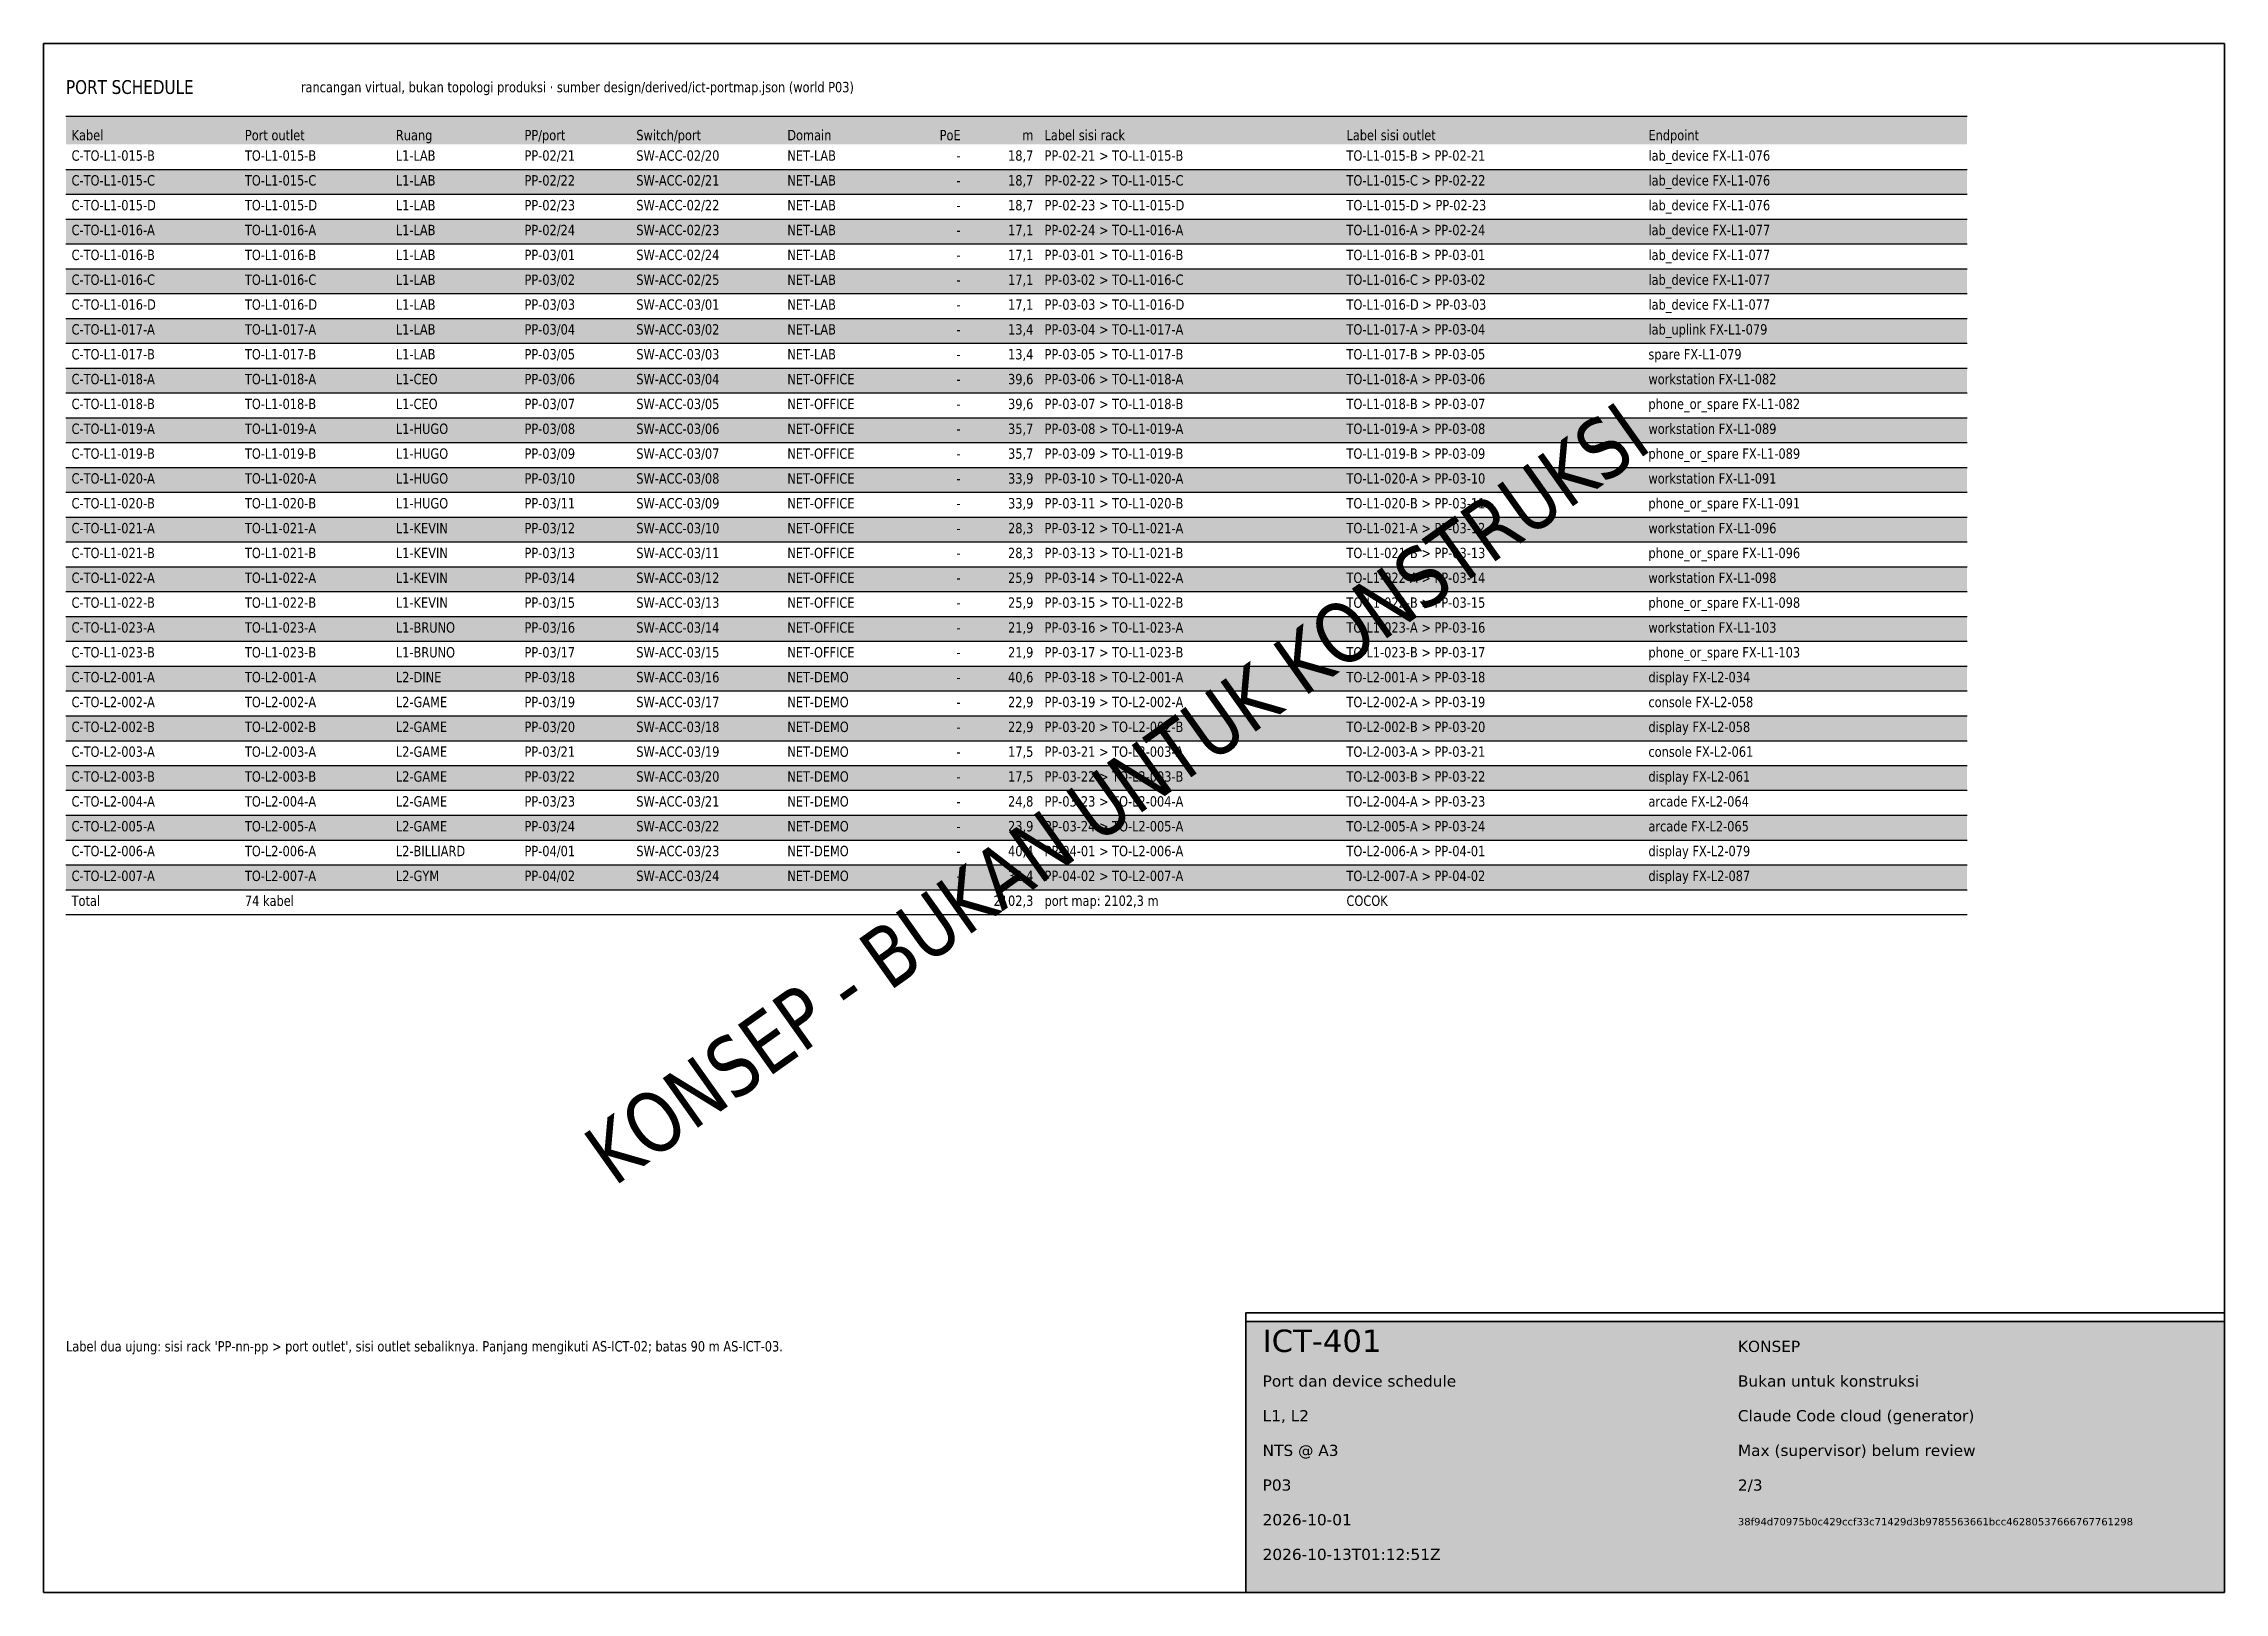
# Paper-space layout 'ICT-401-2' of a CAD drawing. Header units: millimetres. Extents: x 20 to 410, y 10 to 287.
import ezdxf
from ezdxf.enums import TextEntityAlignment as Align

# ---------------------------------------------------------------- set-up
doc = ezdxf.new("R2010")
doc.units = ezdxf.units.MM
for name, color, linetype, lineweight, true_color in [('A-ANNO-NOTE', 7, 'Continuous', 18, 0x22302a), ('A-ANNO-TTLB', 7, 'Continuous', 35, 0x1f4d3a), ('A-ANNO-WMRK', 7, 'Continuous', 13, 0xe8eeea)]:
    doc.layers.add(name, color=color, linetype=linetype, lineweight=lineweight, true_color=true_color)
doc.layers.add('A-ANNO-SCHD', color=7, linetype='Continuous')
doc.styles.add('KR-SANS', font='DejaVuSans.ttf', dxfattribs={"width": 0.8})

# ---------------------------------------------------------------- blocks, each defined once
blk = doc.blocks.new('KR-TTLB-G')
at = {"layer": 'A-ANNO-TTLB'}
blk.add_lwpolyline([(0, 0), (175, 0), (175, 50), (0, 50)], close=True, dxfattribs=at)
at = {"layer": 'A-ANNO-TTLB', "style": 'KR-SANS'}
for tag, p, height in [('KR_SHEET_ID', (3, 43), 4), ('KR_STATUS', (88, 43), 2), ('KR_TITLE', (3, 36.8), 2), ('KR_NOTE', (88, 36.8), 2), ('KR_FLOOR', (3, 30.6), 2), ('KR_DRAWN', (88, 30.6), 2), ('KR_SCALE', (3, 24.4), 2), ('KR_CHECK', (88, 24.4), 2), ('KR_REVISION', (3, 18.2), 2), ('KR_PAGE', (88, 18.2), 2), ('KR_REV_DATE', (3, 12), 2), ('KR_WORLD_SHA256', (88, 12), 1.3), ('KR_RENDER_UTC', (3, 5.8), 2)]:
    blk.add_attdef(tag, p, '', height=height, dxfattribs=at)

psp = doc.layouts.new('ICT-401-2')

# ---------------------------------------------------------------- hatches: boundary and pattern name
at = {"layer": 'A-ANNO-SCHD', "true_color": 0xdfe9e3}
h = psp.add_hatch(color=254, dxfattribs=at)
h.dxf.hatch_style = 1
h.paths.add_polyline_path([(24, 268.96), (364, 268.96), (364, 274), (24, 274)])
at = {"layer": 'A-ANNO-SCHD', "true_color": 0xf1f5f2}
h = psp.add_hatch(color=7, dxfattribs=at)
h.dxf.hatch_style = 1
h.paths.add_polyline_path([(24, 260.07), (364, 260.07), (364, 264.51), (24, 264.51)])
h = psp.add_hatch(color=7, dxfattribs=at)
h.dxf.hatch_style = 1
h.paths.add_polyline_path([(24, 251.19), (364, 251.19), (364, 255.63), (24, 255.63)])
h = psp.add_hatch(color=7, dxfattribs=at)
h.dxf.hatch_style = 1
h.paths.add_polyline_path([(24, 242.3), (364, 242.3), (364, 246.74), (24, 246.74)])
h = psp.add_hatch(color=7, dxfattribs=at)
h.dxf.hatch_style = 1
h.paths.add_polyline_path([(24, 233.42), (364, 233.42), (364, 237.86), (24, 237.86)])
h = psp.add_hatch(color=7, dxfattribs=at)
h.dxf.hatch_style = 1
h.paths.add_polyline_path([(24, 224.53), (364, 224.53), (364, 228.97), (24, 228.97)])
h = psp.add_hatch(color=7, dxfattribs=at)
h.dxf.hatch_style = 1
h.paths.add_polyline_path([(24, 215.64), (364, 215.64), (364, 220.09), (24, 220.09)])
h = psp.add_hatch(color=7, dxfattribs=at)
h.dxf.hatch_style = 1
h.paths.add_polyline_path([(24, 206.76), (364, 206.76), (364, 211.2), (24, 211.2)])
h = psp.add_hatch(color=7, dxfattribs=at)
h.dxf.hatch_style = 1
h.paths.add_polyline_path([(24, 197.87), (364, 197.87), (364, 202.32), (24, 202.32)])
h = psp.add_hatch(color=7, dxfattribs=at)
h.dxf.hatch_style = 1
h.paths.add_polyline_path([(24, 188.99), (364, 188.99), (364, 193.43), (24, 193.43)])
h = psp.add_hatch(color=7, dxfattribs=at)
h.dxf.hatch_style = 1
h.paths.add_polyline_path([(24, 180.1), (364, 180.1), (364, 184.55), (24, 184.55)])
h = psp.add_hatch(color=7, dxfattribs=at)
h.dxf.hatch_style = 1
h.paths.add_polyline_path([(24, 171.22), (364, 171.22), (364, 175.66), (24, 175.66)])
h = psp.add_hatch(color=7, dxfattribs=at)
h.dxf.hatch_style = 1
h.paths.add_polyline_path([(24, 162.33), (364, 162.33), (364, 166.77), (24, 166.77)])
h = psp.add_hatch(color=7, dxfattribs=at)
h.dxf.hatch_style = 1
h.paths.add_polyline_path([(24, 153.45), (364, 153.45), (364, 157.89), (24, 157.89)])
h = psp.add_hatch(color=7, dxfattribs=at)
h.dxf.hatch_style = 1
h.paths.add_polyline_path([(24, 144.56), (364, 144.56), (364, 149), (24, 149)])
h = psp.add_hatch(color=7, dxfattribs=at)
h.dxf.hatch_style = 1
h.paths.add_polyline_path([(24, 135.68), (364, 135.68), (364, 140.12), (24, 140.12)])
at = {"layer": 'A-ANNO-TTLB', "true_color": 0xffffff}
h = psp.add_hatch(color=7, dxfattribs=at)
h.dxf.hatch_style = 1
h.paths.add_polyline_path([(235, 10), (410, 10), (410, 58.47), (235, 58.47)])

# ---------------------------------------------------------------- linework, layer by layer
at = {"layer": 'A-ANNO-SCHD', "color": 119, "true_color": 0x1f4d3a}
for points in [[(24, 274), (364, 274)], [(24, 131.23), (364, 131.23)]]:
    psp.add_lwpolyline(points, dxfattribs=at)
at = {"layer": 'A-ANNO-SCHD', "color": 254, "true_color": 0xc9d6cf}
for points in [[(24, 264.51), (364, 264.51)], [(24, 260.07), (364, 260.07)], [(24, 255.63), (364, 255.63)], [(24, 251.19), (364, 251.19)], [(24, 246.74), (364, 246.74)], [(24, 242.3), (364, 242.3)], [(24, 237.86), (364, 237.86)], [(24, 233.42), (364, 233.42)], [(24, 228.97), (364, 228.97)], [(24, 224.53), (364, 224.53)], [(24, 220.09), (364, 220.09)], [(24, 215.64), (364, 215.64)], [(24, 211.2), (364, 211.2)], [(24, 206.76), (364, 206.76)], [(24, 202.32), (364, 202.32)], [(24, 197.87), (364, 197.87)], [(24, 193.43), (364, 193.43)], [(24, 188.99), (364, 188.99)], [(24, 184.55), (364, 184.55)], [(24, 180.1), (364, 180.1)], [(24, 175.66), (364, 175.66)], [(24, 171.22), (364, 171.22)], [(24, 166.77), (364, 166.77)], [(24, 162.33), (364, 162.33)], [(24, 157.89), (364, 157.89)], [(24, 153.45), (364, 153.45)], [(24, 149), (364, 149)], [(24, 144.56), (364, 144.56)], [(24, 140.12), (364, 140.12)], [(24, 135.68), (364, 135.68)], [(24, 131.23), (364, 131.23)]]:
    psp.add_lwpolyline(points, dxfattribs=at)
at = {"layer": 'A-ANNO-TTLB', "color": 119, "true_color": 0x1f4d3a}
for points in [[(20, 10), (410, 10), (410, 287), (20, 287)], [(235, 10), (410, 10), (410, 58.47), (235, 58.47)]]:
    psp.add_lwpolyline(points, close=True, dxfattribs=at)

# ---------------------------------------------------------------- block references
at = {"layer": 'A-ANNO-TTLB'}
psp.add_blockref('KR-TTLB-G', (235, 10), dxfattribs=at).add_auto_attribs({'KR_SHEET_ID': 'ICT-401', 'KR_TITLE': 'Port dan device schedule', 'KR_FLOOR': 'L1, L2', 'KR_SCALE': 'NTS @ A3', 'KR_REVISION': 'P03', 'KR_REV_DATE': '2026-10-01', 'KR_RENDER_UTC': '2026-10-13T01:12:51Z', 'KR_STATUS': 'KONSEP', 'KR_NOTE': 'Bukan untuk konstruksi', 'KR_DRAWN': 'Claude Code cloud (generator)', 'KR_CHECK': 'Max (supervisor) belum review', 'KR_PAGE': '2/3', 'KR_WORLD_SHA256': '38f94d70975b0c429ccf33c71429d3b9785563661bcc46280537666767761298'})

# ---------------------------------------------------------------- texts
at = {"layer": 'A-ANNO-NOTE', "color": 119, "true_color": 0x1f4d3a, "style": 'KR-SANS', "width": 0.8}
psp.add_text('PORT SCHEDULE', height=2.4694, dxfattribs=at).set_placement((24, 278))
at = {"layer": 'A-ANNO-NOTE', "color": 250, "true_color": 0x22302a, "style": 'KR-SANS', "width": 0.8}
for s, height, p in [('rancangan virtual, bukan topologi produksi · sumber design/derived/ict-portmap.json (world P03)', 1.8521, (66, 278.3)), ("Label dua ujung: sisi rack 'PP-nn-pp > port outlet', sisi outlet sebaliknya. Panjang mengikuti AS-ICT-02; batas 90 m AS-ICT-03.", 1.85208, (24, 53.09))]:
    psp.add_text(s, height=height, dxfattribs=at).set_placement(p)
at = {"layer": 'A-ANNO-SCHD', "color": 119, "true_color": 0x1f4d3a, "style": 'KR-SANS', "width": 0.8}
for s, height, p in [('Kabel', 1.852, (25, 269.71)), ('Port outlet', 1.8521, (56, 269.71)), ('Ruang', 1.852, (83, 269.71)), ('PP/port', 1.852, (106, 269.71)), ('Switch/port', 1.8521, (126, 269.71)), ('Domain', 1.852, (153, 269.71)), ('Label sisi rack', 1.8521, (199, 269.71)), ('Label sisi outlet', 1.8521, (253, 269.71)), ('Endpoint', 1.852, (307, 269.71)), ('C-TO-L1-015-B', 1.8521, (25, 266.06)), ('C-TO-L1-015-C', 1.8521, (25, 261.62)), ('C-TO-L1-015-D', 1.8521, (25, 257.18)), ('C-TO-L1-016-A', 1.8521, (25, 252.74)), ('C-TO-L1-016-B', 1.8521, (25, 248.29)), ('C-TO-L1-016-C', 1.8521, (25, 243.85)), ('C-TO-L1-016-D', 1.8521, (25, 239.41)), ('C-TO-L1-017-A', 1.8521, (25, 234.97)), ('C-TO-L1-017-B', 1.8521, (25, 230.52)), ('C-TO-L1-018-A', 1.8521, (25, 226.08)), ('C-TO-L1-018-B', 1.8521, (25, 221.64)), ('C-TO-L1-019-A', 1.8521, (25, 217.19)), ('C-TO-L1-019-B', 1.8521, (25, 212.75)), ('C-TO-L1-020-A', 1.8521, (25, 208.31)), ('C-TO-L1-020-B', 1.8521, (25, 203.87)), ('C-TO-L1-021-A', 1.8521, (25, 199.42)), ('C-TO-L1-021-B', 1.8521, (25, 194.98)), ('C-TO-L1-022-A', 1.8521, (25, 190.54)), ('C-TO-L1-022-B', 1.8521, (25, 186.1)), ('C-TO-L1-023-A', 1.8521, (25, 181.65)), ('C-TO-L1-023-B', 1.8521, (25, 177.21)), ('C-TO-L2-001-A', 1.8521, (25, 172.77)), ('C-TO-L2-002-A', 1.8521, (25, 168.32)), ('C-TO-L2-002-B', 1.8521, (25, 163.88)), ('C-TO-L2-003-A', 1.8521, (25, 159.44)), ('C-TO-L2-003-B', 1.8521, (25, 155)), ('C-TO-L2-004-A', 1.8521, (25, 150.55)), ('C-TO-L2-005-A', 1.8521, (25, 146.11)), ('C-TO-L2-006-A', 1.8521, (25, 141.67)), ('C-TO-L2-007-A', 1.8521, (25, 137.23)), ('Total', 1.852, (25, 132.78))]:
    psp.add_text(s, height=height, dxfattribs=at).set_placement(p)
for s, height, p in [('PoE', 1.852, (184, 269.71)), ('m', 1.85, (197, 269.71))]:
    psp.add_text(s, height=height, dxfattribs=at).set_placement(p, align=Align.RIGHT)
at = {"layer": 'A-ANNO-SCHD', "color": 250, "true_color": 0x22302a, "style": 'KR-SANS', "width": 0.8}
for s, height, p in [('TO-L1-015-B', 1.8521, (56, 266.06)), ('L1-LAB', 1.852, (83, 266.06)), ('PP-02/21', 1.852, (106, 266.06)), ('SW-ACC-02/20', 1.8521, (126, 266.06)), ('NET-LAB', 1.852, (153, 266.06)), ('PP-02-21 > TO-L1-015-B', 1.8521, (199, 266.06)), ('TO-L1-015-B > PP-02-21', 1.8521, (253, 266.06)), ('lab_device FX-L1-076', 1.8521, (307, 266.06)), ('TO-L1-015-C', 1.8521, (56, 261.62)), ('L1-LAB', 1.852, (83, 261.62)), ('PP-02/22', 1.852, (106, 261.62)), ('SW-ACC-02/21', 1.8521, (126, 261.62)), ('NET-LAB', 1.852, (153, 261.62)), ('PP-02-22 > TO-L1-015-C', 1.8521, (199, 261.62)), ('TO-L1-015-C > PP-02-22', 1.8521, (253, 261.62)), ('lab_device FX-L1-076', 1.8521, (307, 261.62)), ('TO-L1-015-D', 1.8521, (56, 257.18)), ('L1-LAB', 1.852, (83, 257.18)), ('PP-02/23', 1.852, (106, 257.18)), ('SW-ACC-02/22', 1.8521, (126, 257.18)), ('NET-LAB', 1.852, (153, 257.18)), ('PP-02-23 > TO-L1-015-D', 1.8521, (199, 257.18)), ('TO-L1-015-D > PP-02-23', 1.8521, (253, 257.18)), ('lab_device FX-L1-076', 1.8521, (307, 257.18)), ('TO-L1-016-A', 1.8521, (56, 252.74)), ('L1-LAB', 1.852, (83, 252.74)), ('PP-02/24', 1.852, (106, 252.74)), ('SW-ACC-02/23', 1.8521, (126, 252.74)), ('NET-LAB', 1.852, (153, 252.74)), ('PP-02-24 > TO-L1-016-A', 1.8521, (199, 252.74)), ('TO-L1-016-A > PP-02-24', 1.8521, (253, 252.74)), ('lab_device FX-L1-077', 1.8521, (307, 252.74)), ('TO-L1-016-B', 1.8521, (56, 248.29)), ('L1-LAB', 1.852, (83, 248.29)), ('PP-03/01', 1.852, (106, 248.29)), ('SW-ACC-02/24', 1.8521, (126, 248.29)), ('NET-LAB', 1.852, (153, 248.29)), ('PP-03-01 > TO-L1-016-B', 1.8521, (199, 248.29)), ('TO-L1-016-B > PP-03-01', 1.8521, (253, 248.29)), ('lab_device FX-L1-077', 1.8521, (307, 248.29)), ('TO-L1-016-C', 1.8521, (56, 243.85)), ('L1-LAB', 1.852, (83, 243.85)), ('PP-03/02', 1.852, (106, 243.85)), ('SW-ACC-02/25', 1.8521, (126, 243.85)), ('NET-LAB', 1.852, (153, 243.85)), ('PP-03-02 > TO-L1-016-C', 1.8521, (199, 243.85)), ('TO-L1-016-C > PP-03-02', 1.8521, (253, 243.85)), ('lab_device FX-L1-077', 1.8521, (307, 243.85)), ('TO-L1-016-D', 1.8521, (56, 239.41)), ('L1-LAB', 1.852, (83, 239.41)), ('PP-03/03', 1.852, (106, 239.41)), ('SW-ACC-03/01', 1.8521, (126, 239.41)), ('NET-LAB', 1.852, (153, 239.41)), ('PP-03-03 > TO-L1-016-D', 1.8521, (199, 239.41)), ('TO-L1-016-D > PP-03-03', 1.8521, (253, 239.41)), ('lab_device FX-L1-077', 1.8521, (307, 239.41)), ('TO-L1-017-A', 1.8521, (56, 234.97)), ('L1-LAB', 1.852, (83, 234.97)), ('PP-03/04', 1.852, (106, 234.97)), ('SW-ACC-03/02', 1.8521, (126, 234.97)), ('NET-LAB', 1.852, (153, 234.97)), ('PP-03-04 > TO-L1-017-A', 1.8521, (199, 234.97)), ('TO-L1-017-A > PP-03-04', 1.8521, (253, 234.97)), ('lab_uplink FX-L1-079', 1.8521, (307, 234.97)), ('TO-L1-017-B', 1.8521, (56, 230.52)), ('L1-LAB', 1.852, (83, 230.52)), ('PP-03/05', 1.852, (106, 230.52)), ('SW-ACC-03/03', 1.8521, (126, 230.52)), ('NET-LAB', 1.852, (153, 230.52)), ('PP-03-05 > TO-L1-017-B', 1.8521, (199, 230.52)), ('TO-L1-017-B > PP-03-05', 1.8521, (253, 230.52)), ('spare FX-L1-079', 1.8521, (307, 230.52)), ('TO-L1-018-A', 1.8521, (56, 226.08)), ('L1-CEO', 1.852, (83, 226.08)), ('PP-03/06', 1.852, (106, 226.08)), ('SW-ACC-03/04', 1.8521, (126, 226.08)), ('NET-OFFICE', 1.852, (153, 226.08)), ('PP-03-06 > TO-L1-018-A', 1.8521, (199, 226.08)), ('TO-L1-018-A > PP-03-06', 1.8521, (253, 226.08)), ('workstation FX-L1-082', 1.8521, (307, 226.08)), ('TO-L1-018-B', 1.8521, (56, 221.64)), ('L1-CEO', 1.852, (83, 221.64)), ('PP-03/07', 1.852, (106, 221.64)), ('SW-ACC-03/05', 1.8521, (126, 221.64)), ('NET-OFFICE', 1.852, (153, 221.64)), ('PP-03-07 > TO-L1-018-B', 1.8521, (199, 221.64)), ('TO-L1-018-B > PP-03-07', 1.8521, (253, 221.64)), ('phone_or_spare FX-L1-082', 1.8521, (307, 221.64)), ('TO-L1-019-A', 1.8521, (56, 217.19)), ('L1-HUGO', 1.852, (83, 217.19)), ('PP-03/08', 1.852, (106, 217.19)), ('SW-ACC-03/06', 1.8521, (126, 217.19)), ('NET-OFFICE', 1.852, (153, 217.19)), ('PP-03-08 > TO-L1-019-A', 1.8521, (199, 217.19)), ('TO-L1-019-A > PP-03-08', 1.8521, (253, 217.19)), ('workstation FX-L1-089', 1.8521, (307, 217.19)), ('TO-L1-019-B', 1.8521, (56, 212.75)), ('L1-HUGO', 1.852, (83, 212.75)), ('PP-03/09', 1.852, (106, 212.75)), ('SW-ACC-03/07', 1.8521, (126, 212.75)), ('NET-OFFICE', 1.852, (153, 212.75)), ('PP-03-09 > TO-L1-019-B', 1.8521, (199, 212.75)), ('TO-L1-019-B > PP-03-09', 1.8521, (253, 212.75)), ('phone_or_spare FX-L1-089', 1.8521, (307, 212.75)), ('TO-L1-020-A', 1.8521, (56, 208.31)), ('L1-HUGO', 1.852, (83, 208.31)), ('PP-03/10', 1.852, (106, 208.31)), ('SW-ACC-03/08', 1.8521, (126, 208.31)), ('NET-OFFICE', 1.852, (153, 208.31)), ('PP-03-10 > TO-L1-020-A', 1.8521, (199, 208.31)), ('TO-L1-020-A > PP-03-10', 1.8521, (253, 208.31)), ('workstation FX-L1-091', 1.8521, (307, 208.31)), ('TO-L1-020-B', 1.8521, (56, 203.87)), ('L1-HUGO', 1.852, (83, 203.87)), ('PP-03/11', 1.852, (106, 203.87)), ('SW-ACC-03/09', 1.8521, (126, 203.87)), ('NET-OFFICE', 1.852, (153, 203.87)), ('PP-03-11 > TO-L1-020-B', 1.8521, (199, 203.87)), ('TO-L1-020-B > PP-03-11', 1.8521, (253, 203.87)), ('phone_or_spare FX-L1-091', 1.8521, (307, 203.87)), ('TO-L1-021-A', 1.8521, (56, 199.42)), ('L1-KEVIN', 1.852, (83, 199.42)), ('PP-03/12', 1.852, (106, 199.42)), ('SW-ACC-03/10', 1.8521, (126, 199.42)), ('NET-OFFICE', 1.852, (153, 199.42)), ('PP-03-12 > TO-L1-021-A', 1.8521, (199, 199.42)), ('TO-L1-021-A > PP-03-12', 1.8521, (253, 199.42)), ('workstation FX-L1-096', 1.8521, (307, 199.42)), ('TO-L1-021-B', 1.8521, (56, 194.98)), ('L1-KEVIN', 1.852, (83, 194.98)), ('PP-03/13', 1.852, (106, 194.98)), ('SW-ACC-03/11', 1.8521, (126, 194.98)), ('NET-OFFICE', 1.852, (153, 194.98)), ('PP-03-13 > TO-L1-021-B', 1.8521, (199, 194.98)), ('TO-L1-021-B > PP-03-13', 1.8521, (253, 194.98)), ('phone_or_spare FX-L1-096', 1.8521, (307, 194.98)), ('TO-L1-022-A', 1.8521, (56, 190.54)), ('L1-KEVIN', 1.852, (83, 190.54)), ('PP-03/14', 1.852, (106, 190.54)), ('SW-ACC-03/12', 1.8521, (126, 190.54)), ('NET-OFFICE', 1.852, (153, 190.54)), ('PP-03-14 > TO-L1-022-A', 1.8521, (199, 190.54)), ('TO-L1-022-A > PP-03-14', 1.8521, (253, 190.54)), ('workstation FX-L1-098', 1.8521, (307, 190.54)), ('TO-L1-022-B', 1.8521, (56, 186.1)), ('L1-KEVIN', 1.852, (83, 186.1)), ('PP-03/15', 1.852, (106, 186.1)), ('SW-ACC-03/13', 1.8521, (126, 186.1)), ('NET-OFFICE', 1.852, (153, 186.1)), ('PP-03-15 > TO-L1-022-B', 1.8521, (199, 186.1)), ('TO-L1-022-B > PP-03-15', 1.8521, (253, 186.1)), ('phone_or_spare FX-L1-098', 1.8521, (307, 186.1)), ('TO-L1-023-A', 1.8521, (56, 181.65)), ('L1-BRUNO', 1.852, (83, 181.65)), ('PP-03/16', 1.852, (106, 181.65)), ('SW-ACC-03/14', 1.8521, (126, 181.65)), ('NET-OFFICE', 1.852, (153, 181.65)), ('PP-03-16 > TO-L1-023-A', 1.8521, (199, 181.65)), ('TO-L1-023-A > PP-03-16', 1.8521, (253, 181.65)), ('workstation FX-L1-103', 1.8521, (307, 181.65)), ('TO-L1-023-B', 1.8521, (56, 177.21)), ('L1-BRUNO', 1.852, (83, 177.21)), ('PP-03/17', 1.852, (106, 177.21)), ('SW-ACC-03/15', 1.8521, (126, 177.21)), ('NET-OFFICE', 1.852, (153, 177.21)), ('PP-03-17 > TO-L1-023-B', 1.8521, (199, 177.21)), ('TO-L1-023-B > PP-03-17', 1.8521, (253, 177.21)), ('phone_or_spare FX-L1-103', 1.8521, (307, 177.21)), ('TO-L2-001-A', 1.8521, (56, 172.77)), ('L2-DINE', 1.852, (83, 172.77)), ('PP-03/18', 1.852, (106, 172.77)), ('SW-ACC-03/16', 1.8521, (126, 172.77)), ('NET-DEMO', 1.852, (153, 172.77)), ('PP-03-18 > TO-L2-001-A', 1.8521, (199, 172.77)), ('TO-L2-001-A > PP-03-18', 1.8521, (253, 172.77)), ('display FX-L2-034', 1.8521, (307, 172.77)), ('TO-L2-002-A', 1.8521, (56, 168.32)), ('L2-GAME', 1.852, (83, 168.32)), ('PP-03/19', 1.852, (106, 168.32)), ('SW-ACC-03/17', 1.8521, (126, 168.32)), ('NET-DEMO', 1.852, (153, 168.32)), ('PP-03-19 > TO-L2-002-A', 1.8521, (199, 168.32)), ('TO-L2-002-A > PP-03-19', 1.8521, (253, 168.32)), ('console FX-L2-058', 1.8521, (307, 168.32)), ('TO-L2-002-B', 1.8521, (56, 163.88)), ('L2-GAME', 1.852, (83, 163.88)), ('PP-03/20', 1.852, (106, 163.88)), ('SW-ACC-03/18', 1.8521, (126, 163.88)), ('NET-DEMO', 1.852, (153, 163.88)), ('PP-03-20 > TO-L2-002-B', 1.8521, (199, 163.88)), ('TO-L2-002-B > PP-03-20', 1.8521, (253, 163.88)), ('display FX-L2-058', 1.8521, (307, 163.88)), ('TO-L2-003-A', 1.8521, (56, 159.44)), ('L2-GAME', 1.852, (83, 159.44)), ('PP-03/21', 1.852, (106, 159.44)), ('SW-ACC-03/19', 1.8521, (126, 159.44)), ('NET-DEMO', 1.852, (153, 159.44)), ('PP-03-21 > TO-L2-003-A', 1.8521, (199, 159.44)), ('TO-L2-003-A > PP-03-21', 1.8521, (253, 159.44)), ('console FX-L2-061', 1.8521, (307, 159.44)), ('TO-L2-003-B', 1.8521, (56, 155)), ('L2-GAME', 1.852, (83, 155)), ('PP-03/22', 1.852, (106, 155)), ('SW-ACC-03/20', 1.8521, (126, 155)), ('NET-DEMO', 1.852, (153, 155)), ('PP-03-22 > TO-L2-003-B', 1.8521, (199, 155)), ('TO-L2-003-B > PP-03-22', 1.8521, (253, 155)), ('display FX-L2-061', 1.8521, (307, 155)), ('TO-L2-004-A', 1.8521, (56, 150.55)), ('L2-GAME', 1.852, (83, 150.55)), ('PP-03/23', 1.852, (106, 150.55)), ('SW-ACC-03/21', 1.8521, (126, 150.55)), ('NET-DEMO', 1.852, (153, 150.55)), ('PP-03-23 > TO-L2-004-A', 1.8521, (199, 150.55)), ('TO-L2-004-A > PP-03-23', 1.8521, (253, 150.55)), ('arcade FX-L2-064', 1.8521, (307, 150.55)), ('TO-L2-005-A', 1.8521, (56, 146.11)), ('L2-GAME', 1.852, (83, 146.11)), ('PP-03/24', 1.852, (106, 146.11)), ('SW-ACC-03/22', 1.8521, (126, 146.11)), ('NET-DEMO', 1.852, (153, 146.11)), ('PP-03-24 > TO-L2-005-A', 1.8521, (199, 146.11)), ('TO-L2-005-A > PP-03-24', 1.8521, (253, 146.11)), ('arcade FX-L2-065', 1.8521, (307, 146.11)), ('TO-L2-006-A', 1.8521, (56, 141.67)), ('L2-BILLIARD', 1.8521, (83, 141.67)), ('PP-04/01', 1.852, (106, 141.67)), ('SW-ACC-03/23', 1.8521, (126, 141.67)), ('NET-DEMO', 1.852, (153, 141.67)), ('PP-04-01 > TO-L2-006-A', 1.8521, (199, 141.67)), ('TO-L2-006-A > PP-04-01', 1.8521, (253, 141.67)), ('display FX-L2-079', 1.8521, (307, 141.67)), ('TO-L2-007-A', 1.8521, (56, 137.23)), ('L2-GYM', 1.852, (83, 137.23)), ('PP-04/02', 1.852, (106, 137.23)), ('SW-ACC-03/24', 1.8521, (126, 137.23)), ('NET-DEMO', 1.852, (153, 137.23)), ('PP-04-02 > TO-L2-007-A', 1.8521, (199, 137.23)), ('TO-L2-007-A > PP-04-02', 1.8521, (253, 137.23)), ('display FX-L2-087', 1.8521, (307, 137.23)), ('74 kabel', 1.852, (56, 132.78)), ('port map: 2102,3 m', 1.8521, (199, 132.78)), ('COCOK', 1.852, (253, 132.78))]:
    psp.add_text(s, height=height, dxfattribs=at).set_placement(p)
for s, height, p in [('-', 1.85, (184, 266.06)), ('18,7', 1.852, (197, 266.06)), ('-', 1.85, (184, 261.62)), ('18,7', 1.852, (197, 261.62)), ('-', 1.85, (184, 257.18)), ('18,7', 1.852, (197, 257.18)), ('-', 1.85, (184, 252.74)), ('17,1', 1.852, (197, 252.74)), ('17,1', 1.852, (197, 248.29)), ('-', 1.85, (184, 248.29)), ('17,1', 1.852, (197, 243.85)), ('-', 1.85, (184, 243.85)), ('-', 1.85, (184, 239.41)), ('17,1', 1.852, (197, 239.41)), ('-', 1.85, (184, 234.97)), ('13,4', 1.852, (197, 234.97)), ('-', 1.85, (184, 230.52)), ('13,4', 1.852, (197, 230.52)), ('-', 1.85, (184, 226.08)), ('39,6', 1.852, (197, 226.08)), ('-', 1.85, (184, 221.64)), ('39,6', 1.852, (197, 221.64)), ('35,7', 1.852, (197, 217.19)), ('-', 1.85, (184, 217.19)), ('35,7', 1.852, (197, 212.75)), ('-', 1.85, (184, 212.75)), ('-', 1.85, (184, 208.31)), ('33,9', 1.852, (197, 208.31)), ('-', 1.85, (184, 203.87)), ('33,9', 1.852, (197, 203.87)), ('-', 1.85, (184, 199.42)), ('28,3', 1.852, (197, 199.42)), ('-', 1.85, (184, 194.98)), ('28,3', 1.852, (197, 194.98)), ('-', 1.85, (184, 190.54)), ('25,9', 1.852, (197, 190.54)), ('25,9', 1.852, (197, 186.1)), ('-', 1.85, (184, 186.1)), ('21,9', 1.852, (197, 181.65)), ('-', 1.85, (184, 181.65)), ('-', 1.85, (184, 177.21)), ('21,9', 1.852, (197, 177.21)), ('-', 1.85, (184, 172.77)), ('40,6', 1.852, (197, 172.77)), ('-', 1.85, (184, 168.32)), ('22,9', 1.852, (197, 168.32)), ('-', 1.85, (184, 163.88)), ('22,9', 1.852, (197, 163.88)), ('-', 1.85, (184, 159.44)), ('17,5', 1.852, (197, 159.44)), ('17,5', 1.852, (197, 155)), ('-', 1.85, (184, 155)), ('24,8', 1.852, (197, 150.55)), ('-', 1.85, (184, 150.55)), ('-', 1.85, (184, 146.11)), ('23,9', 1.852, (197, 146.11)), ('-', 1.85, (184, 141.67)), ('40,4', 1.852, (197, 141.67)), ('-', 1.85, (184, 137.23)), ('32,4', 1.852, (197, 137.23)), ('2102,3', 1.852, (197, 132.78))]:
    psp.add_text(s, height=height, dxfattribs=at).set_placement(p, align=Align.RIGHT)
at = {"layer": 'A-ANNO-WMRK', "color": 254, "true_color": 0xdde4e1, "style": 'KR-SANS', "width": 0.8}
psp.add_text('KONSEP - BUKAN UNTUK KONSTRUKSI', height=10.8656, rotation=35.3845, dxfattribs=at).set_placement((215, 148.5), align=Align.CENTER)

doc.saveas('drawing.dxf')
